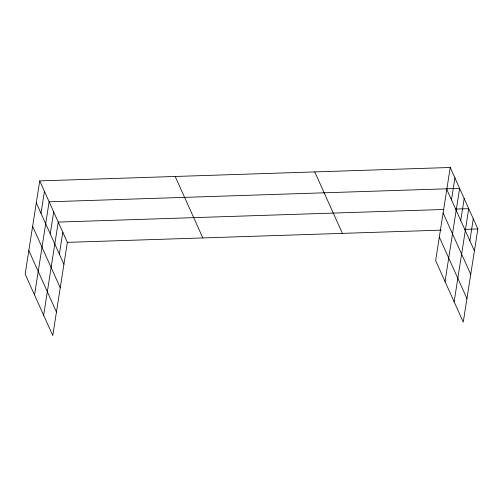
<?xml version="1.0" encoding="UTF-8"?>
<svg xmlns="http://www.w3.org/2000/svg" width="503" height="503" viewBox="0 0 503 503"><rect width="100%" height="100%" fill="white"/><g stroke="black" fill="none" stroke-linecap="round" stroke-linejoin="round"><path stroke-width="0.75" d="M39.737 180.898L25.15 274.06L52.771 335.514L67.358 242.358L39.737 180.898L450.229 167.486L477.85 228.94L463.263 322.102L435.642 260.642L450.229 167.486M40.995 213.285L44.434 191.347M34.537 294.953L49.131 201.797L459.623 188.38L445.036 281.535M50.25 233.876L53.683 211.939M43.654 315.236L58.241 222.075L443.822 209.474M59.367 254.153L62.8 232.216M451.493 199.873L454.926 177.93M460.742 220.459L464.181 198.522M454.146 301.819L468.733 208.663L455.504 209.097M469.859 240.742L473.292 218.805M67.358 242.358L441.257 230.141M464.615 229.374L477.85 228.94M446.796 189.424L474.417 250.884M443.118 212.926L470.733 274.387M439.326 237.139L466.941 298.6M314.771 171.913L342.386 233.373M175.201 176.471L202.822 237.932M36.304 202.841L63.919 264.295M32.62 226.337L60.241 287.798M28.828 250.557L56.449 312.011"/></g></svg>
